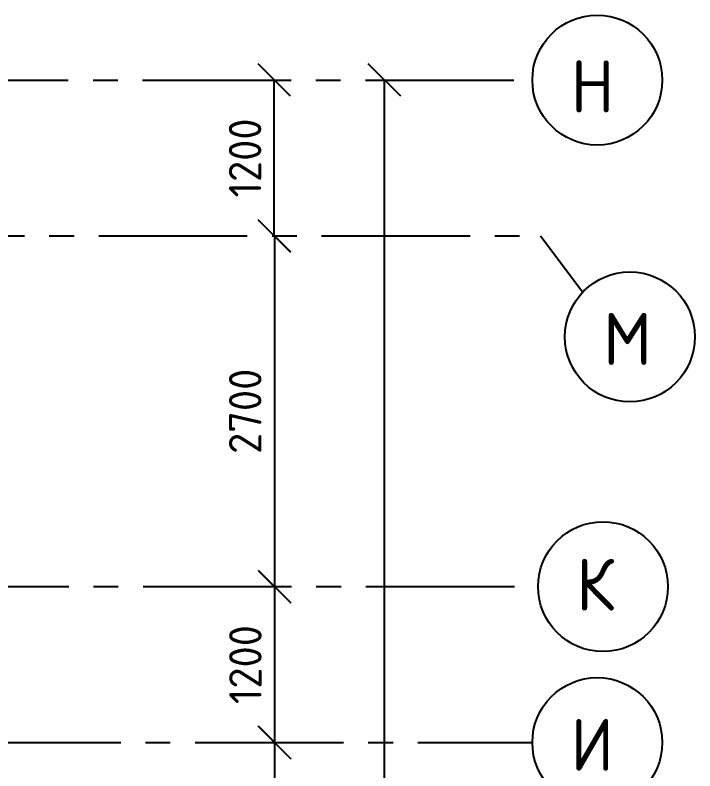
# Model space of a CAD drawing. Header units: millimetres. Extents: x -257254 to 390979, y -202328 to 355504.
# Drawn here: x 385747 to 390979, y -113048 to -107230 of the extents above; entities that cross this region are included whole.
import ezdxf

# ---------------------------------------------------------------- set-up
doc = ezdxf.new("R2010")
doc.units = ezdxf.units.MM
doc.linetypes.add('CENTER2', pattern=[28.575, 19.05, -3.175, 3.175, -3.175])
doc.layers.get('0').update_dxf_attribs({"lineweight": 25})
doc.layers.add('оси', color=1, linetype='CENTER2')
doc.styles.get("Standard").update_dxf_attribs({"font": 'GOST_Common.ttf'})
doc.dimstyles.new('ISO-25', dxfattribs={"dimtxt": 250, "dimasz": 250, "dimexe": 1.25, "dimexo": 0.625, "dimgap": 100, "dimtad": 1, "dimdec": 0, "dimtxsty": 'Standard', "dimblk": 'OBLIQUE', "dimcen": 2.5, "dimadec": 0, "dimazin": 0, "dimtfac": 1, "dimtdec": 0, "dimtmove": 0, "dimatfit": 3, "dimfxl": 1, "dimarcsym": 0})

# ---------------------------------------------------------------- blocks, each defined once
blk = doc.blocks.new('_Oblique')
at = {"color": 0, "linetype": 'ByBlock', "lineweight": -2}
blk.add_line((-0.5, -0.5), (0.5, 0.5), dxfattribs=at)
blk = doc.blocks.new('*D354')
at = {"color": 0, "lineweight": -2, "ltscale": 50, "transparency": 16777216}
for p, q in [((387743.2, -108930.1), (387743.2, -111630.1)), ((387743.8, -108930.1), (387744.5, -108930.1)), ((387743.8, -111630.1), (387744.5, -111630.1))]:
    blk.add_line(p, q, dxfattribs=at)
at = {"color": 0, "lineweight": -2, "ltscale": 50, "transparency": 16777216, "xscale": 250, "yscale": 250, "zscale": 250}
for p, rotation in [((387743.2, -108930.1), 90), ((387743.2, -111630.1), 270)]:
    blk.add_blockref('_Oblique', p, dxfattribs=dict(at, rotation=rotation))
at = {"color": 0, "ltscale": 50, "transparency": 16777216, "insert": (387518.2, -110280.1), "char_height": 250, "attachment_point": 5, "rotation": 90}
blk.add_mtext('2700', dxfattribs=at)
blk = doc.blocks.new('*D355')
at = {"color": 0, "lineweight": -2, "ltscale": 50, "transparency": 16777216}
for p, q in [((387743.2, -112830.1), (387743.2, -117330.1)), ((387743.8, -112830.1), (387744.5, -112830.1)), ((387765.8, -117330.1), (387742, -117330.1))]:
    blk.add_line(p, q, dxfattribs=at)
at = {"color": 0, "lineweight": -2, "ltscale": 50, "transparency": 16777216, "xscale": 250, "yscale": 250, "zscale": 250}
for p, rotation in [((387743.2, -112830.1), 90), ((387743.2, -117330.1), 270)]:
    blk.add_blockref('_Oblique', p, dxfattribs=dict(at, rotation=rotation))
at = {"color": 0, "ltscale": 50, "transparency": 16777216, "insert": (387518.2, -115080.1), "char_height": 250, "attachment_point": 5, "rotation": 90}
blk.add_mtext('4500', dxfattribs=at)
blk = doc.blocks.new('*D367')
at = {"color": 0, "lineweight": -2, "ltscale": 50, "transparency": 16777216}
for p, q in [((387742, -108930.1), (387742, -107730.1)), ((387742.6, -107730.1), (387743.2, -107730.1)), ((387742.6, -108930.1), (387743.2, -108930.1))]:
    blk.add_line(p, q, dxfattribs=at)
at = {"color": 0, "lineweight": -2, "ltscale": 50, "transparency": 16777216, "xscale": 250, "yscale": 250, "zscale": 250}
for p, rotation in [((387742, -107730.1), 90), ((387742, -108930.1), 270)]:
    blk.add_blockref('_Oblique', p, dxfattribs=dict(at, rotation=rotation))
at = {"color": 0, "ltscale": 50, "transparency": 16777216, "insert": (387517, -108330.1), "char_height": 250, "attachment_point": 5, "rotation": 90}
blk.add_mtext('1200', dxfattribs=at)
blk = doc.blocks.new('*D374')
at = {"color": 0, "lineweight": -2, "transparency": 16777216}
for p, q in [((388590, -134130.1), (388590, -107730.1)), ((388590.6, -107730.1), (388591.2, -107730.1)), ((388590.6, -134130.1), (388591.2, -134130.1))]:
    blk.add_line(p, q, dxfattribs=at)
at = {"color": 0, "lineweight": -2, "transparency": 16777216, "xscale": 250, "yscale": 250, "zscale": 250}
for p, rotation in [((388590, -107730.1), 90), ((388590, -134130.1), 270)]:
    blk.add_blockref('_Oblique', p, dxfattribs=dict(at, rotation=rotation))
at = {"color": 0, "transparency": 16777216, "insert": (388365, -120930.1), "char_height": 250, "attachment_point": 5, "rotation": 90}
blk.add_mtext('26400', dxfattribs=at)
blk = doc.blocks.new('*D372')
at = {"color": 0, "lineweight": -2, "transparency": 16777216}
for p, q in [((387744.5, -111630.1), (387744.5, -112830.1)), ((387745.1, -111630.1), (387745.7, -111630.1)), ((387743.8, -112830.1), (387745.7, -112830.1))]:
    blk.add_line(p, q, dxfattribs=at)
at = {"color": 0, "lineweight": -2, "transparency": 16777216, "xscale": 250, "yscale": 250, "zscale": 250}
for p, rotation in [((387744.5, -111630.1), 90), ((387744.5, -112830.1), 270)]:
    blk.add_blockref('_Oblique', p, dxfattribs=dict(at, rotation=rotation))
at = {"color": 0, "transparency": 16777216, "insert": (387519.5, -112230.1), "char_height": 250, "attachment_point": 5, "rotation": 90}
blk.add_mtext('1200', dxfattribs=at)

msp = doc.modelspace()

# ---------------------------------------------------------------- linework, layer by layer
at = {"ltscale": 50}
msp.add_line((389789.33821, -108930.06082), (390115.72218, -109363.5089), dxfattribs=at)
for centre in [(390227.74411, -107730.06082), (390478.62964, -109707.45391), (390271.53217, -111630.06082), (390227.74411, -112830.06082)]:
    msp.add_circle(centre, 500, dxfattribs=at)
at = {"layer": 'оси', "ltscale": 60}
for p, q in [((376441.27883, -107730.06082), (389727.74411, -107730.06082)), ((353815.86397, -108930.06082), (389789.33821, -108930.06082)), ((371301.34104, -111630.06082), (389771.53217, -111630.06082)), ((364843.37343, -112830.06082), (389727.74411, -112830.06082))]:
    msp.add_line(p, q, dxfattribs=at)

# ---------------------------------------------------------------- texts
at = {"ltscale": 50}
for s, p in [('Н', (390022.06675, -107978.2644)), ('М', (390272.65914, -109922.7979)), ('К', (390065.67731, -111813.35121)), ('И', (390021.7736, -113046.69317))]:
    msp.add_text(s, height=400, dxfattribs=at).set_placement(p)

# ---------------------------------------------------------------- dimensions: what is measured, and where the dimension line sits
dim = msp.add_linear_dim(base=(387741.96369, -107730.06082), p1=(387741.96369, -108930.06082), p2=(387741.96369, -107730.06082), angle=90, dimstyle='ISO-25', dxfattribs=at)
dim.commit()
dim.dimension.update_dxf_attribs({"geometry": '*D367', "text_midpoint": (387741.96369, -108330.06082), "dimtype": 160})
for base, p1, p2, picture, middle in [((388589.98266, -107730.06082), (388589.98266, -134130.06082), (388589.98266, -107730.06082), '*D374', (388364.98266, -120930.06082)), ((387744.46369, -112830.06082), (387744.46369, -111630.06082), (387743.21369, -112830.06082), '*D372', (387519.46369, -112230.06082))]:
    dim = msp.add_linear_dim(base=base, p1=p1, p2=p2, angle=90, dimstyle='ISO-25')
    dim.commit()
    dim.dimension.update_dxf_attribs({"geometry": picture, "text_midpoint": middle})
dim = msp.add_linear_dim(base=(387743.21369, -111630.06082), p1=(387743.21369, -108930.06082), p2=(387743.21369, -111630.06082), angle=90, dimstyle='ISO-25', dxfattribs=at)
dim.commit()
dim.dimension.update_dxf_attribs({"geometry": '*D354', "text_midpoint": (387518.21369, -110280.06082)})
dim = msp.add_linear_dim(base=(387743.21369, -117330.06082), p1=(387743.21369, -112830.06082), p2=(387766.40189, -117330.06082), angle=90, dimstyle='ISO-25', override={"dimtmove": 1}, dxfattribs=at)
dim.commit()
dim.dimension.update_dxf_attribs({"geometry": '*D355', "text_midpoint": (387518.21369, -115080.06082)})

doc.saveas('drawing.dxf')
